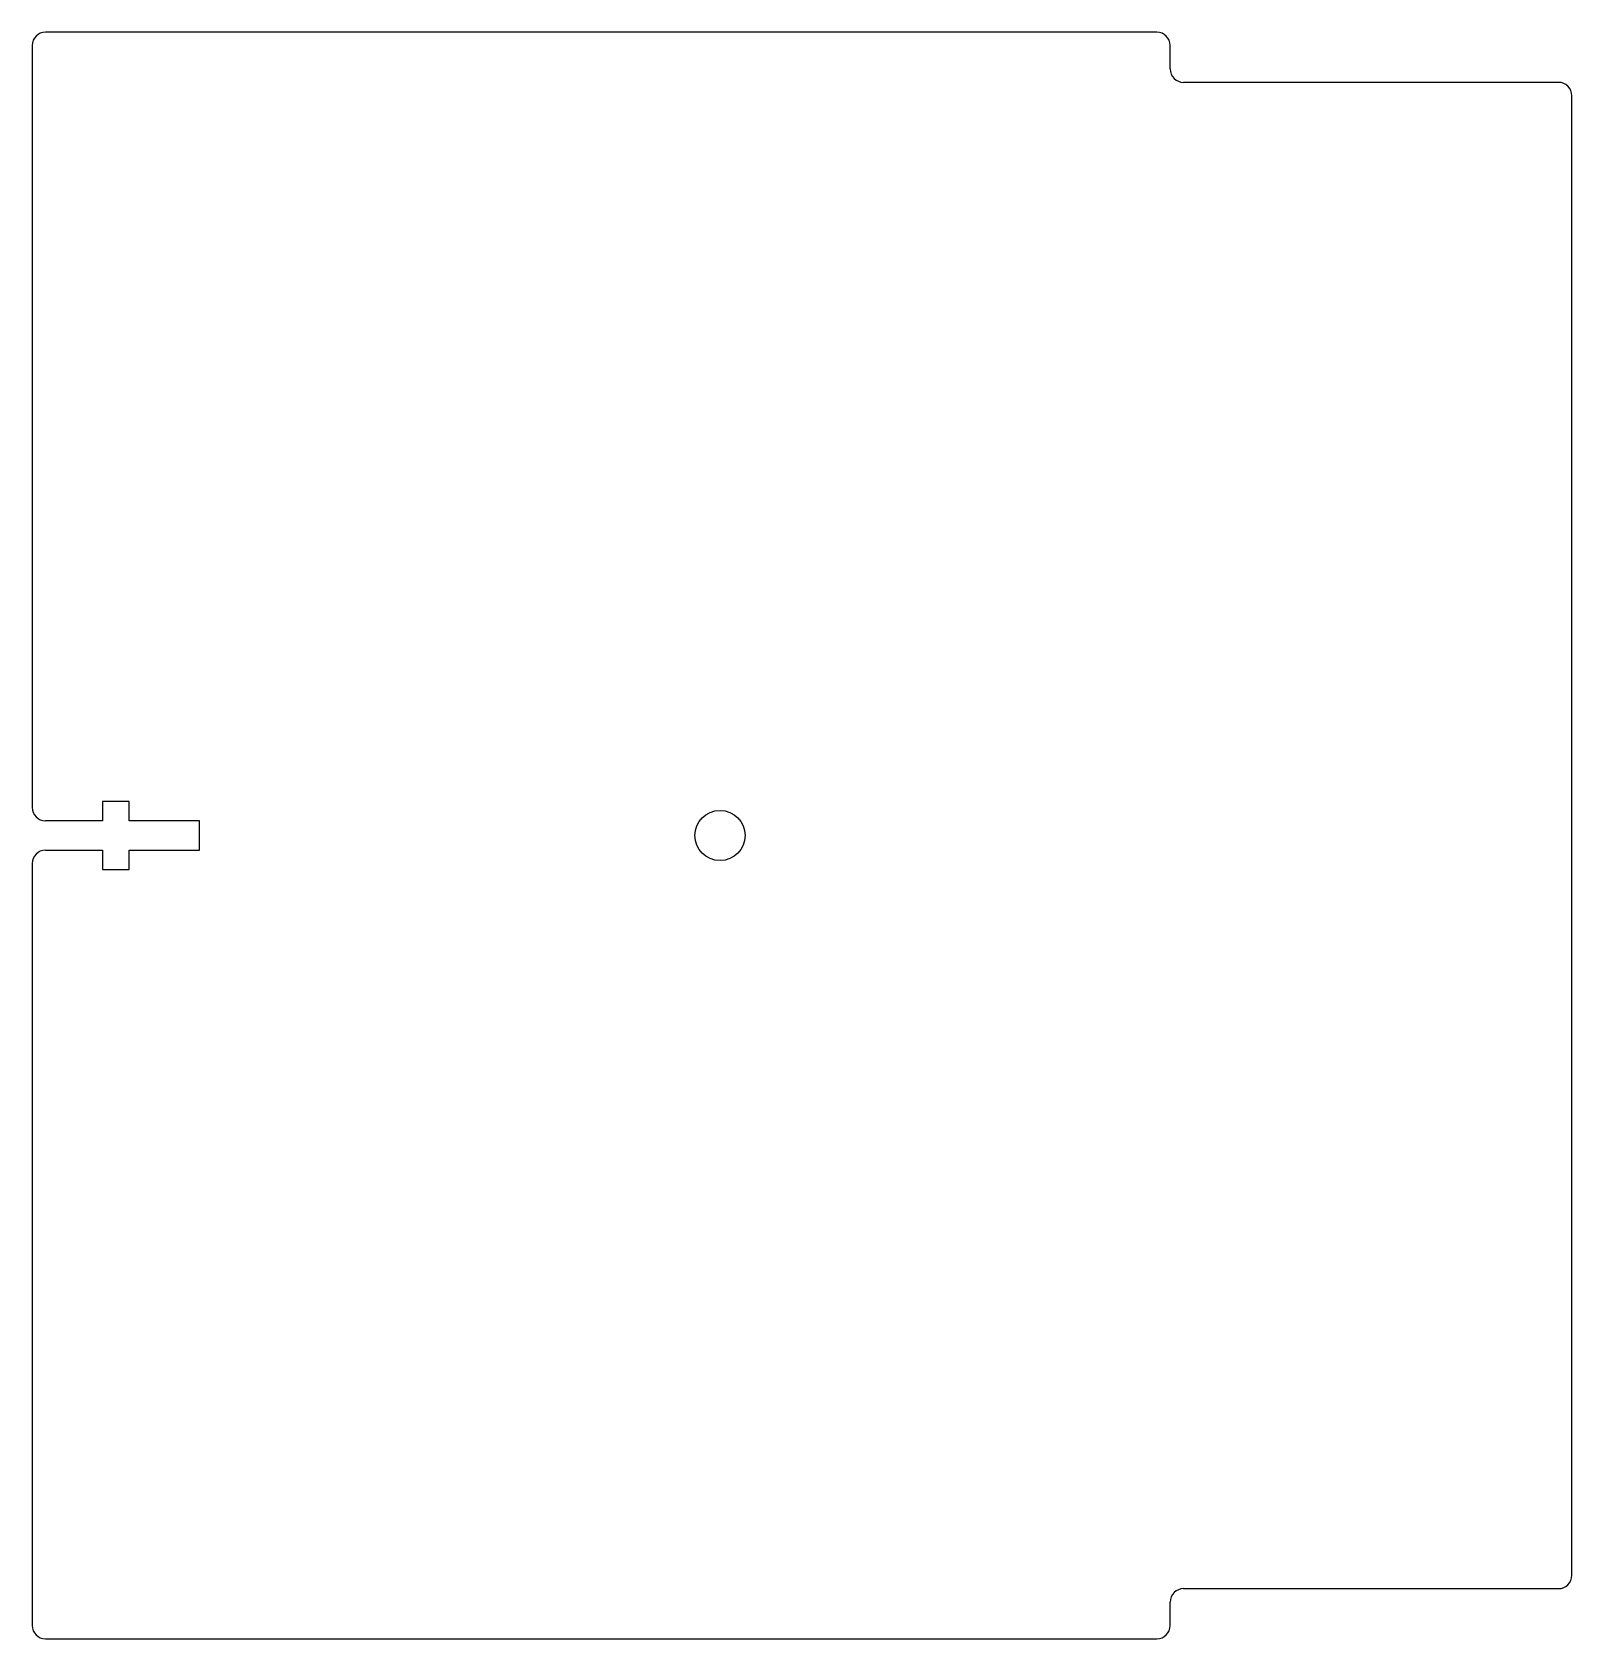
# Model space of a CAD drawing. Extents: x 0 to 5.75, y -5.81 to 0.19.
import ezdxf

# ---------------------------------------------------------------- set-up
doc = ezdxf.new("R2010")
doc.units = 0
doc.layers.get('0').update_dxf_attribs({"linetype": 'CONTINUOUS'})

msp = doc.modelspace()

# ---------------------------------------------------------------- linework, layer by layer
at = {"color": 7, "linetype": 'CONTINUOUS'}
for p, q in [((4.2, 0.1875), (0.05, 0.1875)), ((0, 0.1375), (0, -2.7075)), ((4.25, 0.05), (4.25, 0.1375)), ((5.7, 0), (4.3, 0)), ((5.75, -5.575), (5.75, -0.05)), ((0.3625, -2.685), (0.2625, -2.685)), ((0.2625, -2.685), (0.2625, -2.7575)), ((0.3625, -2.7575), (0.3625, -2.685)), ((0.2625, -2.7575), (0.05, -2.7575)), ((0.625, -2.7575), (0.3625, -2.7575)), ((0.625, -2.8675), (0.625, -2.7575)), ((0.05, -2.8675), (0.2625, -2.8675)), ((0.2625, -2.8675), (0.2625, -2.94)), ((0.3625, -2.94), (0.3625, -2.8675)), ((0.3625, -2.8675), (0.625, -2.8675)), ((0, -2.9175), (0, -5.7625)), ((0.2625, -2.94), (0.3625, -2.94)), ((4.3, -5.625), (5.7, -5.625)), ((4.25, -5.7625), (4.25, -5.675)), ((0.05, -5.8125), (4.2, -5.8125))]:
    msp.add_line(p, q, dxfattribs=at)
msp.add_circle((2.5688, -2.8125), 0.0938, dxfattribs=at)
for centre, start, end in [((0.05, 0.1375), 90, 180), ((4.2, 0.1375), 0, 90), ((4.3, 0.05), 180, 270), ((5.7, -0.05), 0, 90), ((0.05, -2.7075), 180, 270), ((0.05, -2.9175), 90, 180), ((5.7, -5.575), 270, 0), ((4.3, -5.675), 90, 180), ((0.05, -5.7625), 180, 270), ((4.2, -5.7625), 270, 0)]:
    msp.add_arc(centre, 0.05, start, end, dxfattribs=at)

doc.saveas('drawing.dxf')
